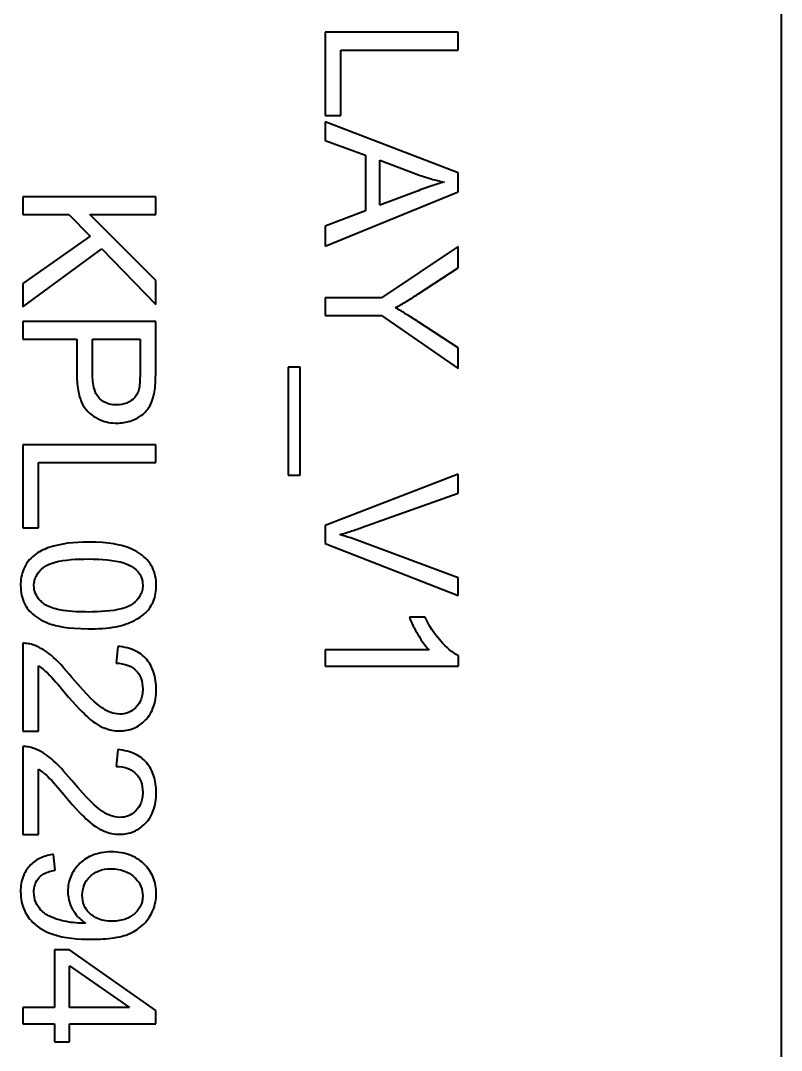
# Model space of a CAD drawing. Header units: millimetres. Extents: x 0 to 5945, y 0 to 4205.
# Drawn here: x 1736.56 to 1744.74, y 333.3 to 344.37 of the extents above; entities that cross this region are included whole.
import ezdxf

# ---------------------------------------------------------------- set-up
doc = ezdxf.new("R2010")
doc.units = ezdxf.units.MM
doc.header["$LTSCALE"] = 5
doc.layers.add('가시적인 것(ISO)', color=3, linetype='Continuous', lineweight=40)

msp = doc.modelspace()

# ---------------------------------------------------------------- linework, layer by layer
at = {"layer": '가시적인 것(ISO)'}
for p, q in [((1744.737, 313.541), (1744.737, 372.541)), ((1741.26, 344.24), (1739.832, 344.24)), ((1739.832, 344.24), (1739.832, 343.347)), ((1741.26, 344.05), (1741.26, 344.24)), ((1740, 343.347), (1740, 344.05)), ((1740, 344.05), (1741.26, 344.05)), ((1739.832, 343.347), (1740, 343.347)), ((1741.26, 342.729), (1739.832, 343.278)), ((1739.832, 343.278), (1739.832, 343.078)), ((1739.832, 343.078), (1740.264, 342.921)), ((1740.264, 342.921), (1740.264, 342.322)), ((1740.418, 342.866), (1740.837, 342.709)), ((1740.418, 342.381), (1740.418, 342.866)), ((1741.26, 342.525), (1741.26, 342.729)), ((1739.832, 341.941), (1741.26, 342.525)), ((1740.814, 342.531), (1740.418, 342.381)), ((1738.01, 342.472), (1736.582, 342.472)), ((1736.582, 342.472), (1736.582, 342.282)), ((1738.01, 342.282), (1738.01, 342.472)), ((1736.582, 342.282), (1737.077, 342.282)), ((1737.077, 342.282), (1737.304, 342.048)), ((1738.01, 341.572), (1737.303, 342.282)), ((1737.303, 342.282), (1738.01, 342.282)), ((1740.264, 342.322), (1739.832, 342.156)), ((1739.832, 342.156), (1739.832, 341.941)), ((1737.304, 342.048), (1736.582, 341.54)), ((1741.26, 341.939), (1740.437, 341.388)), ((1741.26, 341.709), (1741.26, 341.939)), ((1736.582, 341.29), (1737.431, 341.915)), ((1737.431, 341.915), (1738.01, 341.316)), ((1740.829, 341.427), (1741.26, 341.709)), ((1736.582, 341.54), (1736.582, 341.29)), ((1738.01, 341.316), (1738.01, 341.572)), ((1740.437, 341.388), (1739.832, 341.388)), ((1739.832, 341.388), (1739.832, 341.198)), ((1739.832, 341.198), (1740.437, 341.198)), ((1740.437, 341.198), (1741.26, 340.628)), ((1738.01, 341.132), (1736.582, 341.132)), ((1736.582, 341.132), (1736.582, 340.943)), ((1738.01, 340.593), (1738.01, 341.132)), ((1741.26, 340.848), (1740.84, 341.125)), ((1736.582, 340.943), (1737.162, 340.943)), ((1737.162, 340.943), (1737.162, 340.576)), ((1737.331, 340.943), (1737.842, 340.943)), ((1737.331, 340.574), (1737.331, 340.943)), ((1737.842, 340.943), (1737.842, 340.577)), ((1741.26, 340.628), (1741.26, 340.848)), ((1739.435, 340.643), (1739.435, 339.48)), ((1739.562, 340.643), (1739.435, 340.643)), ((1739.562, 339.48), (1739.562, 340.643)), ((1738.01, 339.808), (1736.582, 339.808)), ((1736.582, 339.808), (1736.582, 338.915)), ((1738.01, 339.619), (1738.01, 339.808)), ((1736.75, 338.915), (1736.75, 339.619)), ((1736.75, 339.619), (1738.01, 339.619)), ((1739.435, 339.48), (1739.562, 339.48)), ((1741.26, 339.494), (1739.832, 338.942)), ((1741.26, 339.289), (1741.26, 339.494)), ((1740.223, 338.918), (1741.26, 339.289)), ((1736.582, 338.915), (1736.75, 338.915)), ((1739.832, 338.942), (1739.832, 338.747)), ((1739.832, 338.747), (1741.26, 338.187)), ((1741.26, 338.38), (1740.223, 338.766)), ((1741.26, 338.187), (1741.26, 338.38)), ((1740.908, 337.954), (1740.738, 337.954)), ((1736.582, 337.675), (1736.582, 336.731)), ((1737.603, 337.642), (1737.585, 337.461)), ((1740.949, 337.603), (1739.832, 337.603)), ((1739.832, 337.603), (1739.832, 337.428)), ((1741.266, 337.428), (1741.266, 337.541)), ((1736.75, 336.731), (1736.75, 337.431)), ((1739.832, 337.428), (1741.266, 337.428)), ((1736.582, 336.731), (1736.75, 336.731)), ((1736.582, 336.565), (1736.582, 335.621)), ((1737.603, 336.532), (1737.585, 336.352)), ((1736.75, 335.621), (1736.75, 336.321)), ((1736.582, 335.621), (1736.75, 335.621)), ((1736.928, 335.238), (1736.913, 335.406)), ((1737.085, 334.381), (1736.924, 334.381)), ((1736.924, 334.381), (1736.924, 333.761)), ((1738.01, 333.729), (1737.085, 334.381)), ((1737.085, 333.761), (1737.085, 334.209)), ((1737.085, 334.209), (1737.729, 333.761)), ((1736.924, 333.761), (1736.582, 333.761)), ((1736.582, 333.761), (1736.582, 333.586)), ((1737.729, 333.761), (1737.085, 333.761)), ((1738.01, 333.586), (1738.01, 333.729)), ((1736.582, 333.586), (1736.924, 333.586)), ((1736.924, 333.586), (1736.924, 333.393)), ((1737.085, 333.393), (1737.085, 333.586)), ((1737.085, 333.586), (1738.01, 333.586)), ((1736.924, 333.393), (1737.085, 333.393))]:
    msp.add_line(p, q, dxfattribs=at)
for points, knots in [([(1740.837, 342.709), (1740.882, 342.692), (1740.927, 342.678), (1741.018, 342.652), (1741.064, 342.641), (1741.11, 342.631)], [-0.02843961, -0.02843961, -0.02843961, -0.02843961, -0.01410585, -0.01410585, 0, 0, 0, 0]), ([(1741.11, 342.631), (1741.067, 342.619), (1741.021, 342.604), (1740.924, 342.571), (1740.868, 342.551), (1740.814, 342.531)], [-0.03070478, -0.03070478, -0.03070478, -0.03070478, -0.0172156, -0.0172156, 0, 0, 0, 0]), ([(1740.587, 341.281), (1740.628, 341.303), (1740.669, 341.326), (1740.75, 341.375), (1740.79, 341.401), (1740.829, 341.427)], [-0.02824891, -0.02824891, -0.02824891, -0.02824891, -0.01424642, -0.01424642, 0, 0, 0, 0]), ([(1740.84, 341.125), (1740.796, 341.154), (1740.751, 341.182), (1740.668, 341.234), (1740.627, 341.258), (1740.587, 341.281)], [-0.02953399, -0.02953399, -0.02953399, -0.02953399, -0.01380139, -0.01380139, 0, 0, 0, 0]), ([(1737.162, 340.576), (1737.162, 340.516), (1737.166, 340.454), (1737.184, 340.348), (1737.197, 340.3), (1737.234, 340.223), (1737.254, 340.191), (1737.297, 340.149), (1737.343, 340.106), (1737.473, 340.051), (1737.534, 340.041), (1737.597, 340.041)], [-0.1908288, -0.1908288, -0.1908288, -0.1908288, -0.1298077, -0.1298077, -0.080559, -0.080559, -0.0424546, -0.0424546, -0.0186855, -0.0186855, 0, 0, 0, 0]), ([(1737.591, 340.236), (1737.564, 340.236), (1737.537, 340.239), (1737.487, 340.252), (1737.465, 340.261), (1737.419, 340.29), (1737.403, 340.308), (1737.374, 340.344), (1737.36, 340.374), (1737.335, 340.458), (1737.331, 340.519), (1737.331, 340.574)], [-0.03802346, -0.03802346, -0.03802346, -0.03802346, -0.03403716, -0.03403716, -0.03044185, -0.03044185, -0.02606481, -0.02606481, -0.01653682, -0.01653682, 0, 0, 0, 0]), ([(1737.842, 340.577), (1737.842, 340.542), (1737.841, 340.503), (1737.837, 340.445), (1737.834, 340.42), (1737.829, 340.401)], [-0.01456943, -0.01456943, -0.01456943, -0.01456943, -0.00589346, -0.00589346, 0, 0, 0, 0]), ([(1737.996, 340.376), (1738.002, 340.405), (1738.005, 340.438), (1738.01, 340.509), (1738.01, 340.552), (1738.01, 340.593)], [-0.02117388, -0.02117388, -0.02117388, -0.02117388, -0.01229519, -0.01229519, 0, 0, 0, 0]), ([(1737.829, 340.401), (1737.824, 340.383), (1737.817, 340.366), (1737.799, 340.334), (1737.788, 340.319), (1737.763, 340.295), (1737.738, 340.272), (1737.664, 340.242), (1737.628, 340.236), (1737.591, 340.236)], [-0.05165265, -0.05165265, -0.05165265, -0.05165265, -0.03766251, -0.03766251, -0.02385969, -0.02385969, -0.01104429, -0.01104429, 0, 0, 0, 0]), ([(1737.597, 340.041), (1737.644, 340.041), (1737.691, 340.048), (1737.787, 340.079), (1737.828, 340.102), (1737.899, 340.155), (1737.925, 340.189), (1737.971, 340.266), (1737.987, 340.321), (1737.996, 340.376)], [-0.03899686, -0.03899686, -0.03899686, -0.03899686, -0.03327601, -0.03327601, -0.02682703, -0.02682703, -0.01670913, -0.01670913, 0, 0, 0, 0]), ([(1739.99, 338.843), (1740.027, 338.853), (1740.065, 338.865), (1740.143, 338.89), (1740.183, 338.904), (1740.223, 338.918)], [-0.0244472, -0.0244472, -0.0244472, -0.0244472, -0.01269539, -0.01269539, 0, 0, 0, 0]), ([(1740.223, 338.766), (1740.184, 338.781), (1740.145, 338.794), (1740.068, 338.82), (1740.029, 338.832), (1739.99, 338.843)], [-0.02452883, -0.02452883, -0.02452883, -0.02452883, -0.01217994, -0.01217994, 0, 0, 0, 0]), ([(1737.286, 338.762), (1737.137, 338.762), (1736.987, 338.747), (1736.806, 338.684), (1736.751, 338.657), (1736.705, 338.62)], [-0.05753035, -0.05753035, -0.05753035, -0.05753035, -0.0178495, -0.0178495, 0, 0, 0, 0]), ([(1738.016, 338.296), (1738.016, 338.33), (1738.013, 338.365), (1737.999, 338.43), (1737.989, 338.46), (1737.963, 338.513), (1737.937, 338.558), (1737.832, 338.65), (1737.77, 338.683), (1737.639, 338.729), (1737.518, 338.762), (1737.286, 338.762)], [-0.384257, -0.384257, -0.384257, -0.384257, -0.2939972, -0.2939972, -0.2109903, -0.2109903, -0.1399526, -0.1399526, -0.0694871, -0.0694871, 0, 0, 0, 0]), ([(1736.705, 338.62), (1736.679, 338.6), (1736.656, 338.577), (1736.617, 338.526), (1736.602, 338.498), (1736.567, 338.414), (1736.558, 338.355), (1736.558, 338.296)], [-0.03714286, -0.03714286, -0.03714286, -0.03714286, -0.02737147, -0.02737147, -0.01783945, -0.01783945, 0, 0, 0, 0]), ([(1736.701, 338.296), (1736.701, 338.315), (1736.704, 338.335), (1736.714, 338.373), (1736.721, 338.391), (1736.749, 338.44), (1736.775, 338.467), (1736.827, 338.507), (1736.861, 338.529), (1737.032, 338.573), (1737.163, 338.581), (1737.286, 338.581)], [-0.1304135, -0.1304135, -0.1304135, -0.1304135, -0.1128395, -0.1128395, -0.0955418, -0.0955418, -0.0624777, -0.0624777, -0.0369492, -0.0369492, 0, 0, 0, 0]), ([(1737.286, 338.581), (1737.43, 338.581), (1737.565, 338.57), (1737.702, 338.527), (1737.738, 338.512), (1737.769, 338.49)], [-0.04316634, -0.04316634, -0.04316634, -0.04316634, -0.01110989, -0.01110989, 0, 0, 0, 0]), ([(1737.769, 338.49), (1737.788, 338.477), (1737.805, 338.462), (1737.834, 338.427), (1737.846, 338.408), (1737.866, 338.359), (1737.871, 338.329), (1737.871, 338.298)], [-0.02292194, -0.02292194, -0.02292194, -0.02292194, -0.0159139, -0.0159139, -0.00935362, -0.00935362, 0, 0, 0, 0]), ([(1736.558, 338.296), (1736.558, 338.261), (1736.561, 338.227), (1736.575, 338.162), (1736.585, 338.132), (1736.61, 338.08), (1736.636, 338.034), (1736.742, 337.941), (1736.804, 337.909), (1736.937, 337.862), (1737.059, 337.831), (1737.286, 337.831)], [-0.3729128, -0.3729128, -0.3729128, -0.3729128, -0.2853084, -0.2853084, -0.2043936, -0.2043936, -0.1355685, -0.1355685, -0.0683259, -0.0683259, 0, 0, 0, 0]), ([(1737.286, 338.011), (1737.199, 338.011), (1737.102, 338.015), (1736.961, 338.036), (1736.907, 338.049), (1736.814, 338.091), (1736.787, 338.116), (1736.746, 338.159), (1736.729, 338.183), (1736.707, 338.238), (1736.701, 338.266), (1736.701, 338.296)], [-0.04826516, -0.04826516, -0.04826516, -0.04826516, -0.03505137, -0.03505137, -0.02666319, -0.02666319, -0.01761873, -0.01761873, -0.00885593, -0.00885593, 0, 0, 0, 0]), ([(1737.871, 338.298), (1737.871, 338.278), (1737.869, 338.258), (1737.859, 338.22), (1737.851, 338.202), (1737.823, 338.152), (1737.797, 338.125), (1737.745, 338.085), (1737.711, 338.064), (1737.541, 338.019), (1737.409, 338.011), (1737.286, 338.011)], [-0.1312299, -0.1312299, -0.1312299, -0.1312299, -0.1133118, -0.1133118, -0.0957136, -0.0957136, -0.062482, -0.062482, -0.0369492, -0.0369492, 0, 0, 0, 0]), ([(1737.286, 337.831), (1737.381, 337.831), (1737.491, 337.835), (1737.663, 337.869), (1737.731, 337.895), (1737.848, 337.953), (1737.885, 337.986), (1737.941, 338.043), (1737.967, 338.083), (1738.007, 338.181), (1738.016, 338.238), (1738.016, 338.296)], [-0.05671733, -0.05671733, -0.05671733, -0.05671733, -0.0481642, -0.0481642, -0.04102039, -0.04102039, -0.03168979, -0.03168979, -0.01731807, -0.01731807, 0, 0, 0, 0]), ([(1740.738, 337.954), (1740.761, 337.891), (1740.795, 337.827), (1740.849, 337.734), (1740.893, 337.663), (1740.949, 337.603)], [-0.06474582, -0.06474582, -0.06474582, -0.06474582, -0.02451396, -0.02451396, 0, 0, 0, 0]), ([(1741.266, 337.541), (1741.197, 337.575), (1741.132, 337.633), (1741.038, 337.738), (1740.97, 337.819), (1740.908, 337.954)], [-0.1147142, -0.1147142, -0.1147142, -0.1147142, -0.0445643, -0.0445643, 0, 0, 0, 0]), ([(1736.704, 337.654), (1736.684, 337.662), (1736.664, 337.667), (1736.623, 337.674), (1736.603, 337.676), (1736.582, 337.675)], [-0.01249848, -0.01249848, -0.01249848, -0.01249848, -0.00625176, -0.00625176, 0, 0, 0, 0]), ([(1737.11, 337.309), (1737.034, 337.401), (1736.957, 337.486), (1736.831, 337.591), (1736.77, 337.629), (1736.704, 337.654)], [-0.04932017, -0.04932017, -0.04932017, -0.04932017, -0.02127745, -0.02127745, 0, 0, 0, 0]), ([(1738.016, 337.178), (1738.016, 337.242), (1738.008, 337.307), (1737.971, 337.416), (1737.947, 337.46), (1737.89, 337.527), (1737.853, 337.562), (1737.737, 337.621), (1737.67, 337.636), (1737.603, 337.642)], [-0.09874215, -0.09874215, -0.09874215, -0.09874215, -0.06562318, -0.06562318, -0.03909259, -0.03909259, -0.0201479, -0.0201479, 0, 0, 0, 0]), ([(1736.75, 337.431), (1736.785, 337.41), (1736.817, 337.384), (1736.911, 337.295), (1736.967, 337.223), (1737.025, 337.154)], [-0.03908802, -0.03908802, -0.03908802, -0.03908802, -0.02704027, -0.02704027, 0, 0, 0, 0]), ([(1737.585, 337.461), (1737.629, 337.461), (1737.674, 337.454), (1737.754, 337.421), (1737.78, 337.4), (1737.82, 337.36), (1737.837, 337.333), (1737.865, 337.264), (1737.871, 337.223), (1737.871, 337.183)], [-0.03695144, -0.03695144, -0.03695144, -0.03695144, -0.02930454, -0.02930454, -0.022146, -0.022146, -0.01224421, -0.01224421, 0, 0, 0, 0]), ([(1737.624, 336.914), (1737.588, 336.914), (1737.554, 336.921), (1737.482, 336.949), (1737.446, 336.971), (1737.372, 337.025), (1737.286, 337.096), (1737.11, 337.309)], [-0.2079713, -0.2079713, -0.2079713, -0.2079713, -0.1502648, -0.1502648, -0.0828488, -0.0828488, 0, 0, 0, 0]), ([(1737.619, 336.733), (1737.673, 336.733), (1737.725, 336.742), (1737.821, 336.782), (1737.862, 336.811), (1737.921, 336.872), (1737.956, 336.913), (1738.006, 337.041), (1738.016, 337.11), (1738.016, 337.178)], [-0.1039942, -0.1039942, -0.1039942, -0.1039942, -0.071842, -0.071842, -0.0412315, -0.0412315, -0.0205607, -0.0205607, 0, 0, 0, 0]), ([(1737.871, 337.183), (1737.871, 337.161), (1737.869, 337.139), (1737.862, 337.099), (1737.856, 337.079), (1737.838, 337.039), (1737.822, 337.01), (1737.77, 336.96), (1737.746, 336.943), (1737.688, 336.919), (1737.656, 336.914), (1737.624, 336.914)], [-0.05266389, -0.05266389, -0.05266389, -0.05266389, -0.04157296, -0.04157296, -0.03130496, -0.03130496, -0.01877111, -0.01877111, -0.00979615, -0.00979615, 0, 0, 0, 0]), ([(1737.025, 337.154), (1737.164, 336.99), (1737.236, 336.921), (1737.361, 336.808), (1737.422, 336.779), (1737.509, 336.744), (1737.563, 336.733), (1737.619, 336.733)], [-0.03349016, -0.03349016, -0.03349016, -0.03349016, -0.02807665, -0.02807665, -0.01685798, -0.01685798, 0, 0, 0, 0]), ([(1736.704, 336.544), (1736.684, 336.552), (1736.664, 336.558), (1736.623, 336.565), (1736.603, 336.566), (1736.582, 336.565)], [-0.01249848, -0.01249848, -0.01249848, -0.01249848, -0.00625176, -0.00625176, 0, 0, 0, 0]), ([(1737.11, 336.199), (1737.034, 336.291), (1736.957, 336.376), (1736.831, 336.481), (1736.77, 336.52), (1736.704, 336.544)], [-0.04932017, -0.04932017, -0.04932017, -0.04932017, -0.02127745, -0.02127745, 0, 0, 0, 0]), ([(1738.016, 336.069), (1738.016, 336.133), (1738.008, 336.197), (1737.971, 336.306), (1737.947, 336.35), (1737.89, 336.417), (1737.853, 336.452), (1737.737, 336.511), (1737.67, 336.526), (1737.603, 336.532)], [-0.09874215, -0.09874215, -0.09874215, -0.09874215, -0.06562318, -0.06562318, -0.03909259, -0.03909259, -0.0201479, -0.0201479, 0, 0, 0, 0]), ([(1736.75, 336.321), (1736.785, 336.3), (1736.817, 336.275), (1736.911, 336.185), (1736.967, 336.114), (1737.025, 336.045)], [-0.03908802, -0.03908802, -0.03908802, -0.03908802, -0.02704027, -0.02704027, 0, 0, 0, 0]), ([(1737.585, 336.352), (1737.629, 336.351), (1737.674, 336.345), (1737.754, 336.312), (1737.78, 336.29), (1737.82, 336.25), (1737.837, 336.223), (1737.865, 336.154), (1737.871, 336.114), (1737.871, 336.073)], [-0.03695144, -0.03695144, -0.03695144, -0.03695144, -0.02930454, -0.02930454, -0.022146, -0.022146, -0.01224421, -0.01224421, 0, 0, 0, 0]), ([(1737.624, 335.804), (1737.588, 335.804), (1737.554, 335.812), (1737.482, 335.839), (1737.446, 335.861), (1737.372, 335.916), (1737.286, 335.986), (1737.11, 336.199)], [-0.2079713, -0.2079713, -0.2079713, -0.2079713, -0.1502648, -0.1502648, -0.0828488, -0.0828488, 0, 0, 0, 0]), ([(1737.619, 335.623), (1737.673, 335.623), (1737.725, 335.632), (1737.821, 335.673), (1737.862, 335.702), (1737.921, 335.762), (1737.956, 335.803), (1738.006, 335.931), (1738.016, 336), (1738.016, 336.069)], [-0.1039942, -0.1039942, -0.1039942, -0.1039942, -0.071842, -0.071842, -0.0412315, -0.0412315, -0.0205607, -0.0205607, 0, 0, 0, 0]), ([(1737.871, 336.073), (1737.871, 336.051), (1737.869, 336.03), (1737.862, 335.989), (1737.856, 335.97), (1737.838, 335.929), (1737.822, 335.9), (1737.77, 335.85), (1737.746, 335.833), (1737.688, 335.809), (1737.656, 335.804), (1737.624, 335.804)], [-0.05266389, -0.05266389, -0.05266389, -0.05266389, -0.04157296, -0.04157296, -0.03130496, -0.03130496, -0.01877111, -0.01877111, -0.00979615, -0.00979615, 0, 0, 0, 0]), ([(1737.025, 336.045), (1737.164, 335.881), (1737.236, 335.811), (1737.361, 335.699), (1737.422, 335.669), (1737.509, 335.634), (1737.563, 335.623), (1737.619, 335.623)], [-0.03349016, -0.03349016, -0.03349016, -0.03349016, -0.02807665, -0.02807665, -0.01685798, -0.01685798, 0, 0, 0, 0]), ([(1736.913, 335.406), (1736.867, 335.401), (1736.821, 335.389), (1736.736, 335.352), (1736.698, 335.327), (1736.639, 335.267), (1736.61, 335.229), (1736.566, 335.123), (1736.558, 335.064), (1736.558, 335.006)], [-0.07578012, -0.07578012, -0.07578012, -0.07578012, -0.05514358, -0.05514358, -0.03450606, -0.03450606, -0.01760412, -0.01760412, 0, 0, 0, 0]), ([(1737.533, 335.433), (1737.495, 335.433), (1737.457, 335.43), (1737.385, 335.416), (1737.351, 335.406), (1737.266, 335.369), (1737.22, 335.337), (1737.145, 335.259), (1737.116, 335.217), (1737.076, 335.119), (1737.066, 335.065), (1737.066, 335.01)], [-0.07104169, -0.07104169, -0.07104169, -0.07104169, -0.05961213, -0.05961213, -0.04909014, -0.04909014, -0.03189845, -0.03189845, -0.01656505, -0.01656505, 0, 0, 0, 0]), ([(1738.016, 334.984), (1738.016, 335.045), (1738.006, 335.104), (1737.961, 335.213), (1737.929, 335.259), (1737.859, 335.329), (1737.813, 335.367), (1737.677, 335.422), (1737.606, 335.433), (1737.533, 335.433)], [-0.1065506, -0.1065506, -0.1065506, -0.1065506, -0.0741601, -0.0741601, -0.0438699, -0.0438699, -0.0216327, -0.0216327, 0, 0, 0, 0]), ([(1736.701, 335.001), (1736.701, 335.028), (1736.705, 335.054), (1736.72, 335.102), (1736.73, 335.124), (1736.76, 335.163), (1736.779, 335.181), (1736.844, 335.218), (1736.887, 335.23), (1736.928, 335.238)], [-0.04168469, -0.04168469, -0.04168469, -0.04168469, -0.03153478, -0.03153478, -0.02211902, -0.02211902, -0.01263677, -0.01263677, 0, 0, 0, 0]), ([(1737.221, 334.967), (1737.221, 335.005), (1737.227, 335.042), (1737.256, 335.111), (1737.276, 335.141), (1737.323, 335.187), (1737.353, 335.211), (1737.437, 335.245), (1737.483, 335.252), (1737.528, 335.252)], [-0.06139939, -0.06139939, -0.06139939, -0.06139939, -0.04387493, -0.04387493, -0.02724004, -0.02724004, -0.01363882, -0.01363882, 0, 0, 0, 0]), ([(1737.528, 335.252), (1737.557, 335.252), (1737.587, 335.249), (1737.642, 335.239), (1737.668, 335.231), (1737.737, 335.2), (1737.771, 335.173), (1737.819, 335.121), (1737.838, 335.094), (1737.865, 335.03), (1737.871, 334.997), (1737.871, 334.962)], [-0.04392113, -0.04392113, -0.04392113, -0.04392113, -0.03745932, -0.03745932, -0.03151323, -0.03151323, -0.02059868, -0.02059868, -0.01038436, -0.01038436, 0, 0, 0, 0]), ([(1736.558, 335.006), (1736.558, 334.969), (1736.561, 334.932), (1736.577, 334.861), (1736.588, 334.828), (1736.624, 334.753), (1736.657, 334.703), (1736.775, 334.599), (1736.849, 334.567), (1737.026, 334.507), (1737.178, 334.494), (1737.325, 334.494)], [-0.1057818, -0.1057818, -0.1057818, -0.1057818, -0.0930813, -0.0930813, -0.080998, -0.080998, -0.0645839, -0.0645839, -0.0443568, -0.0443568, 0, 0, 0, 0]), ([(1737.22, 334.668), (1737.155, 334.668), (1737.091, 334.675), (1736.99, 334.697), (1736.925, 334.714), (1736.84, 334.756), (1736.805, 334.777), (1736.757, 334.83), (1736.736, 334.857), (1736.707, 334.927), (1736.701, 334.964), (1736.701, 335.001)], [-0.1650152, -0.1650152, -0.1650152, -0.1650152, -0.0898855, -0.0898855, -0.0447233, -0.0447233, -0.0227416, -0.0227416, -0.0112458, -0.0112458, 0, 0, 0, 0]), ([(1737.066, 335.01), (1737.066, 334.968), (1737.073, 334.926), (1737.101, 334.838), (1737.124, 334.801), (1737.174, 334.732), (1737.211, 334.697), (1737.255, 334.669)], [-0.03390298, -0.03390298, -0.03390298, -0.03390298, -0.02546652, -0.02546652, -0.01556005, -0.01556005, 0, 0, 0, 0]), ([(1737.542, 334.689), (1737.514, 334.689), (1737.485, 334.691), (1737.433, 334.7), (1737.408, 334.707), (1737.356, 334.73), (1737.324, 334.748), (1737.272, 334.802), (1737.254, 334.829), (1737.227, 334.893), (1737.221, 334.93), (1737.221, 334.967)], [-0.05563799, -0.05563799, -0.05563799, -0.05563799, -0.04407928, -0.04407928, -0.03370269, -0.03370269, -0.02093297, -0.02093297, -0.01107875, -0.01107875, 0, 0, 0, 0]), ([(1737.325, 334.494), (1737.403, 334.494), (1737.485, 334.498), (1737.654, 334.524), (1737.706, 334.544), (1737.788, 334.581), (1737.839, 334.614), (1737.933, 334.708), (1737.963, 334.763), (1738.005, 334.862), (1738.016, 334.922), (1738.016, 334.984)], [-0.05344818, -0.05344818, -0.05344818, -0.05344818, -0.04882285, -0.04882285, -0.04326219, -0.04326219, -0.0321241, -0.0321241, -0.01863445, -0.01863445, 0, 0, 0, 0]), ([(1737.871, 334.962), (1737.871, 334.945), (1737.869, 334.928), (1737.863, 334.894), (1737.858, 334.878), (1737.837, 334.83), (1737.817, 334.802), (1737.769, 334.756), (1737.738, 334.732), (1737.646, 334.696), (1737.594, 334.689), (1737.542, 334.689)], [-0.06032821, -0.06032821, -0.06032821, -0.06032821, -0.05263595, -0.05263595, -0.04518383, -0.04518383, -0.0296485, -0.0296485, -0.01555158, -0.01555158, 0, 0, 0, 0]), ([(1737.255, 334.669), (1737.248, 334.669), (1737.241, 334.669), (1737.23, 334.668), (1737.224, 334.668), (1737.22, 334.668)], [-0.003352568, -0.003352568, -0.003352568, -0.003352568, -0.001325045, -0.001325045, 0, 0, 0, 0])]:
    msp.add_open_spline(points, degree=3, knots=knots, dxfattribs=at)

doc.saveas('drawing.dxf')
